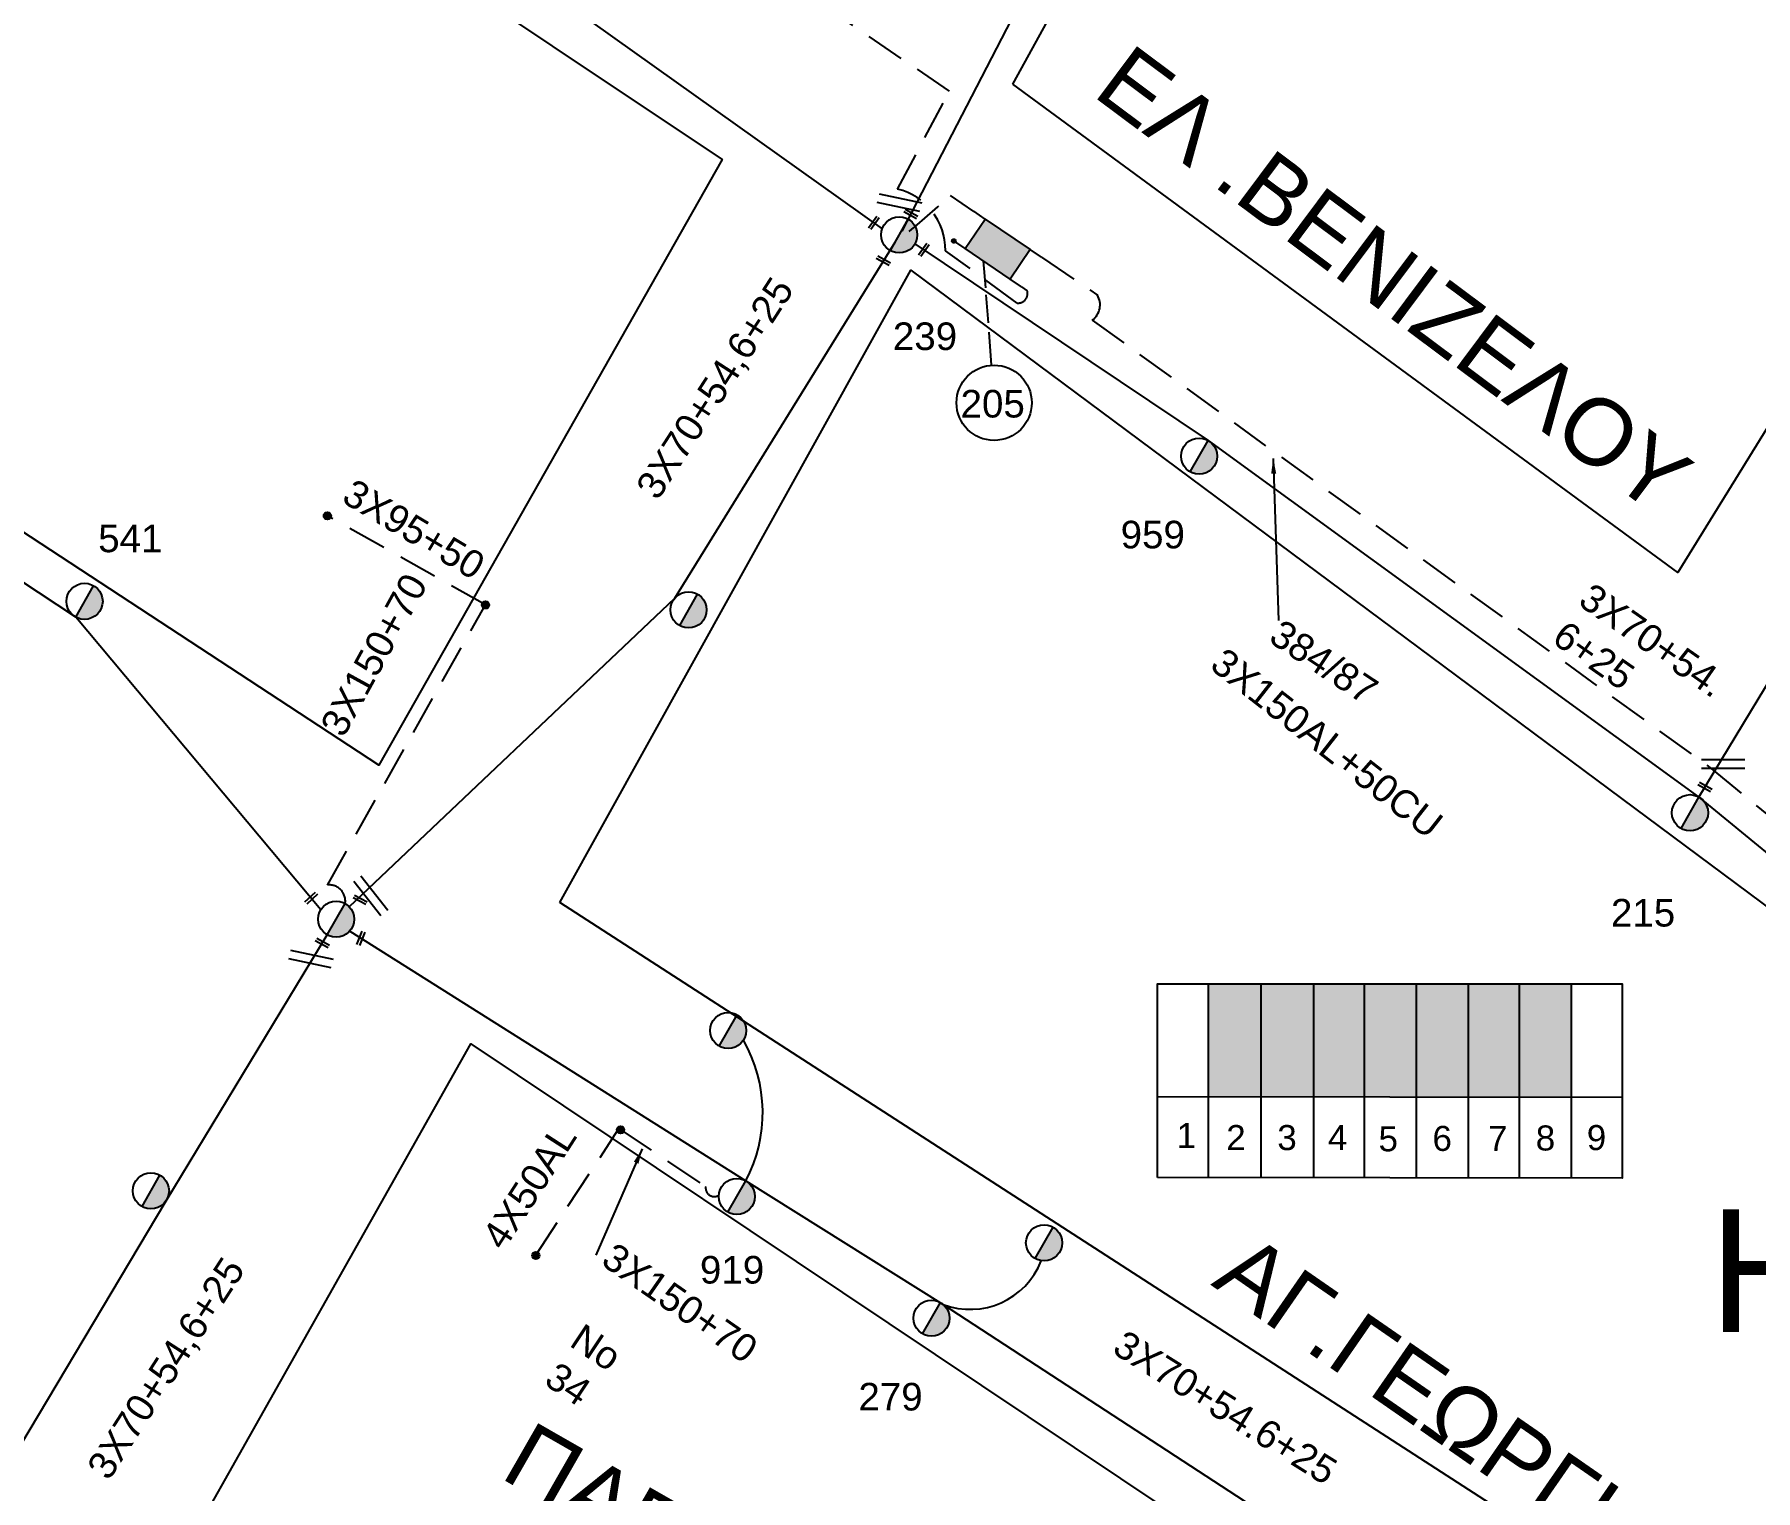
# Model space of a CAD drawing. Header units: millimetres. Extents: x 1421 to 13344, y 800 to 1949.
# Drawn here: x 10900.3 to 11012.7, y 1473.6 to 1568.7 of the extents above; entities that cross this region are included whole.
import ezdxf

# ---------------------------------------------------------------- set-up
doc = ezdxf.new("R2010")
doc.units = ezdxf.units.MM
doc.linetypes.add('DASHED', pattern=[19.05, 12.7, -6.35])
for name, color, linetype in [('Link Box 4 Διευθύνσεων', 7, 'Continuous'), ('Pillar OTE', 7, 'Continuous'), ('Άγνωστα', 7, 'Continuous'), ('Επιγραφές - Σχήματα', 7, 'Continuous'), ('Καλωδια ΧΤ  3X95+50', 7, 'Continuous'), ('Καλώδια ΧΤ   3x150+50CU', 7, 'DASHED'), ('Καλώδια ΧΤ   3x150+70AL', 7, 'DASHED'), ('Καλώδια ΧΤ   3x150AL+50CU', 7, 'DASHED'), ('Μηχανική τομή', 7, 'Continuous'), ('Στύλος ΦΜ', 7, 'Continuous'), ('Στύλος ΦΜ @ 1', 7, 'Continuous'), ('Συνδέσεις', 7, 'Continuous'), ('Συνεστραμμένα ΧΤ   3x70+54.6+25 AL', 7, 'SYN_LINE'), ('Τομή', 7, 'Continuous'), ('Υπόβαθρο ΔΕΗ', 7, 'Continuous'), ('Υπόγεια καλώδια Παροχών ΧΤ   4x50AL', 7, 'DASHED')]:
    doc.layers.add(name, color=color, linetype=linetype)
doc.styles.add('arial', font='ARIAL.TTF')
doc.styles.get("Standard").update_dxf_attribs({"font": 'ARIAL.TTF'})
doc.linetypes.add('SYN_LINE', pattern='A,0.5,-0.0001,["/\\/\\/\\/",Standard,S=0.1,R=0,X=0,Y=-0.05],-0.25', length=0.7501)
doc.dimstyles.new('ISO-25', dxfattribs={"dimtxt": 2.5, "dimasz": 2.5, "dimexe": 1.25, "dimexo": 0.625, "dimtad": 1, "dimtxsty": 'Standard', "dimcen": 2.5, "dimadec": 0, "dimazin": 0, "dimtfac": 1, "dimtmove": 0, "dimatfit": 3, "dimfxl": 1, "dimarcsym": 0})

# ---------------------------------------------------------------- blocks, each defined once
blk = doc.blocks.new('ΥΠΑΡΧΩΝ ΤΣΙΜΕΝΤΕΝΙΟΣ ΣΤΥΛΟΣ')
at = {"layer": 'Στύλος ΦΜ'}
blk.add_hatch(color=7, dxfattribs=at).paths.add_polyline_path([(-1.29, -2.28, 0.574793), (2.62, 0, 0.268822), (1.3, 2.27)])
at = {"layer": 'Στύλος ΦΜ', "color": 7}
blk.add_line((-1.29, -2.28), (1.3, 2.27), dxfattribs=at)
blk.add_circle((0, 0), 2.62, dxfattribs=at)
at = {"layer": 'Στύλος ΦΜ', "flags": 4}
for tag, p in [('ΑΡΙΘΜΟΣ', (-4.68, 8.05)), ('ΤΥΠΟΣ', (-4.91, 3.03))]:
    blk.add_attdef(tag, p, '', height=4, dxfattribs=at)
blk = doc.blocks.new('ΜΗΧΑΝΙΚΗ ΤΟΜΗ')
at = {"layer": 'Μηχανική τομή', "ltscale": 40}
for p, q in [((-1.89, 0.78), (1.89, 0.78)), ((1.89, 0), (-1.89, 0))]:
    blk.add_line(p, q, dxfattribs=at)
blk = doc.blocks.new('ΤΟΜΗ')
at = {"layer": 'Τομή', "ltscale": 40}
for p, q in [((-5.68, 0), (5.68, 0)), ((5.68, -2.33), (-5.68, -2.33))]:
    blk.add_line(p, q, dxfattribs=at)
blk = doc.blocks.new('_ΣΥΝΔΕΣΗ')
at = {"layer": 'Συνδέσεις', "linetype": 'SYN_LINE', "ltscale": 40}
blk.add_hatch(color=256, dxfattribs=at).paths.add_polyline_path([(0.5, -0.01, 1), (-0.5, -0.01, 1)])
at = {"layer": 'Συνδέσεις'}
blk.add_circle((0, -0.01), 0.5, dxfattribs=at)
blk = doc.blocks.new('LINK BOX 4 ΑΝΑΧΩΡΗΣΕΩΝ')
at = {"layer": 'Link Box 4 Διευθύνσεων', "ltscale": 40}
blk.add_hatch(color=256, dxfattribs=at).paths.add_polyline_path([(-3.54, 0), (-3.54, -4.67), (3.54, -4.67), (3.54, 0)])
for p, q in [((-3.54, 0), (-5.33, 0)), ((5.33, 0), (3.54, 0)), ((-3.54, -4.67), (-5.33, -4.67)), ((5.33, -4.67), (3.54, -4.67))]:
    blk.add_line(p, q, dxfattribs=at)
blk.add_lwpolyline([(-3.54, -4.67), (-3.54, 0), (3.54, 0), (3.54, -4.67)], close=True, dxfattribs=at)

msp = doc.modelspace()

# ---------------------------------------------------------------- hatches: boundary and pattern name
at = {"layer": 'Καλώδια ΧΤ   3x150AL+50CU', "linetype": 'DASHED', "ltscale": 0.2}
h = msp.add_hatch(color=85, dxfattribs=at)
h.dxf.hatch_style = 1
h.paths.add_polyline_path([(10980.40596, 1506.71235), (10976.96609, 1506.71256), (10976.96563, 1499.35197), (10980.4055, 1499.34863)])
h = msp.add_hatch(color=151, dxfattribs=at)
h.dxf.hatch_style = 1
h.paths.add_polyline_path([(10983.84553, 1506.71213), (10980.40596, 1506.71235), (10980.4055, 1499.34863), (10983.84507, 1499.34529)])
h = msp.add_hatch(color=62, dxfattribs=at)
h.dxf.hatch_style = 1
h.paths.add_polyline_path([(10987.14309, 1506.71193), (10983.84553, 1506.71213), (10983.84507, 1499.34529), (10987.14263, 1499.34209)])
h = msp.add_hatch(color=1, dxfattribs=at)
h.dxf.hatch_style = 1
h.paths.add_polyline_path([(10990.52908, 1506.71172), (10987.14309, 1506.71193), (10987.14263, 1499.34209), (10990.52862, 1499.3388)])
h = msp.add_hatch(color=27, dxfattribs=at)
h.dxf.hatch_style = 1
h.paths.add_polyline_path([(10993.92573, 1506.7115), (10990.52908, 1506.71172), (10990.52862, 1499.3388), (10993.92527, 1499.3355)])
h = msp.add_hatch(color=5, dxfattribs=at)
h.dxf.hatch_style = 1
h.paths.add_polyline_path([(10997.26278, 1506.71129), (10993.92573, 1506.7115), (10993.92527, 1499.3355), (10997.26231, 1499.33226)])
h = msp.add_hatch(color=133, dxfattribs=at)
h.dxf.hatch_style = 1
h.paths.add_polyline_path([(11000.65115, 1506.71108), (10997.26278, 1506.71129), (10997.26231, 1499.33226), (11000.65069, 1499.32897)])

# ---------------------------------------------------------------- linework, layer by layer
at = {"layer": 'Pillar OTE', "ltscale": 40}
for points in [[(10973.63738, 1494.07248), (10973.63818, 1506.71277), (11003.97125, 1506.71087), (11003.97046, 1494.04312), (10973.63738, 1494.07341)], [(10976.96529, 1494.07009), (10976.96609, 1506.71256)], [(10980.40517, 1494.06666), (10980.40596, 1506.71235)], [(10983.84474, 1494.06322), (10983.84553, 1506.71213)], [(10987.14229, 1494.05993), (10987.14309, 1506.71193)], [(10990.52829, 1494.05655), (10990.52908, 1506.71172)], [(10993.92494, 1494.05315), (10993.92573, 1506.7115)], [(10997.26198, 1494.04982), (10997.26278, 1506.71129)], [(11000.65036, 1494.04644), (11000.65115, 1506.71108)], [(10973.63772, 1499.35521), (11003.97079, 1499.32575)]]:
    msp.add_lwpolyline(points, dxfattribs=at)
at = {"layer": 'Καλωδια ΧΤ  3X95+50', "color": 27, "linetype": 'DASHED', "ltscale": 0.2}
msp.add_lwpolyline([(10929.77064, 1531.45282), (10929.77064, 1531.45282), (10919.45251, 1537.26977)], dxfattribs=at)
at = {"layer": 'Καλώδια ΧΤ   3x150+50CU', "color": 1, "linetype": 'DASHED', "ltscale": 0.2}
msp.add_lwpolyline([(10961.6524, 1557.14212), (10960.12162, 1558.18047, -0.008143472), (10957.43424, 1555.82483)], format="xyb", dxfattribs=at)
at = {"layer": 'Καλώδια ΧΤ   3x150+70AL', "color": 1, "linetype": 'DASHED', "ltscale": 0.2}
msp.add_lwpolyline([(10964.75185, 1552.21944), (10965.13509, 1551.95948, -0.525317626), (10964.47361, 1551.15367), (10959.79353, 1554.57391, 0.349214175), (10956.67289, 1558.59479), (10956.67289, 1558.59479), (10960.06533, 1564.9911), (10938.79892, 1579.39818)], format="xyb", dxfattribs=at)
at = {"layer": 'Καλώδια ΧΤ   3x150+70AL', "color": 27, "linetype": 'DASHED', "ltscale": 0.2}
msp.add_lwpolyline([(10920.61506, 1511.96043, 0.491533675), (10919.46158, 1513.16657), (10929.77064, 1531.45282)], format="xyb", dxfattribs=at)
at = {"layer": 'Καλώδια ΧΤ   3x150+70AL', "color": 5, "linetype": 'DASHED', "ltscale": 0.2}
msp.add_lwpolyline([(10938.48629, 1497.26824), (10944.14817, 1493.48044, 0.641161224), (10944.99913, 1492.9177)], format="xyb", dxfattribs=at)
at = {"layer": 'Καλώδια ΧΤ   3x150AL+50CU', "color": 27, "linetype": 'DASHED', "ltscale": 0.2}
msp.add_lwpolyline([(10966.06205, 1554.15101), (10969.71358, 1551.67413, -0.384314777), (10969.3781, 1550.03866), (11009.77204, 1520.77781), (11027.18702, 1506.47874, -0.254596742), (11029.82224, 1505.04852), (11049.2677, 1490.59175, -0.722473908), (11051.53509, 1484.366), (11049.28299, 1480.64579)], format="xyb", dxfattribs=at)
at = {"layer": 'Συνεστραμμένα ΧΤ   3x70+54.6+25 AL', "color": 62, "ltscale": 20}
msp.add_lwpolyline([(11095.11012, 1722.5884), (11072.14918, 1740.43642), (11046.25802, 1704.33179), (11033.0355, 1684.79097), (11014.84449, 1657.23377), (10994.96206, 1625.49473), (10983.91726, 1606.71753), (10972.89564, 1586.70801), (10956.94922, 1555.8397)], dxfattribs=at)
at = {"layer": 'Συνεστραμμένα ΧΤ   3x70+54.6+25 AL', "color": 1, "ltscale": 20}
msp.add_lwpolyline([(10877.51087, 1607.90994), (10911.59907, 1586.21532), (10929.9064, 1574.36562), (10955.66818, 1555.99226)], dxfattribs=at)
at = {"layer": 'Συνεστραμμένα ΧΤ   3x70+54.6+25 AL', "color": 133, "ltscale": 20}
msp.add_lwpolyline([(11008.97592, 1518.90916), (11030.69983, 1554.81002), (11043.38406, 1575.24319), (11052.82638, 1589.53817)], dxfattribs=at)
at = {"layer": 'Συνεστραμμένα ΧΤ   3x70+54.6+25 AL', "color": 27, "linetype": 'SYN_LINE', "ltscale": 20}
msp.add_lwpolyline([(10919.02831, 1511.55883), (10903.0279, 1530.66069), (10886.14511, 1541.79031), (10868.50444, 1553.23239), (10852.85975, 1565.72701), (10834.9598, 1583.72383)], dxfattribs=at)
at = {"layer": 'Συνεστραμμένα ΧΤ   3x70+54.6+25 AL', "color": 151, "linetype": 'SYN_LINE', "ltscale": 20}
for points in [[(10920.8849, 1511.74813), (10942.1302, 1531.88607), (10956.50855, 1555.12198)], [(10957.79944, 1555.01358), (10976.9337, 1542.18459), (11008.97592, 1518.90916), (11027.25024, 1503.9045), (11048.5484, 1488.07033)]]:
    msp.add_lwpolyline(points, dxfattribs=at)
at = {"layer": 'Συνεστραμμένα ΧΤ   3x70+54.6+25 AL', "color": 6, "linetype": 'SYN_LINE', "ltscale": 20}
msp.add_lwpolyline([(10852.53028, 1368.97313), (10854.20202, 1397.67332), (10871.97915, 1427.68665), (10883.32849, 1445.13623), (10896.43984, 1471.62076), (10908.9233, 1492.56223), (10919.44847, 1509.91407)], dxfattribs=at)
at = {"layer": 'Συνεστραμμένα ΧΤ   3x70+54.6+25 AL', "color": 5, "linetype": 'SYN_LINE', "ltscale": 20}
msp.add_lwpolyline([(10920.9188, 1510.16635), (10946.75974, 1493.85967), (10959.6396, 1485.79537), (10979.28825, 1472.97817), (11004.07383, 1455.65657), (11022.42542, 1442.61344)], dxfattribs=at)
at = {"layer": 'Συνεστραμμένα ΧΤ   3x70+54.6+25 AL', "color": 5, "linetype": 'SYN_LINE', "ltscale": 8}
for centre, radius, start, end in [((10938.40185, 1498.30996), 9.46887, 331.9662432, 29.9401545), ((10961.40461, 1490.45497), 4.98269, 249.2537309, 338.7126283)]:
    msp.add_arc(centre, radius, start, end, dxfattribs=at)
at = {"layer": 'Υπόβαθρο ΔΕΗ'}
for points in [[(10964.18706, 1565.43635), (10996.02015, 1623.32417), (11044.79638, 1593.81076), (11007.59808, 1533.57109), (10964.18706, 1565.43635)], [(10855.28828, 1565.24333), (10878.68534, 1604.9358), (10945.21122, 1560.53266), (10922.81145, 1520.99185), (10855.28828, 1565.24333)], [(10962.26235, 1553.90809), (10962.39778, 1552.13911)], [(10934.62227, 1512.01638), (10957.53517, 1553.3001), (11046.98821, 1486.78655), (11026.05375, 1452.94376), (10934.62227, 1512.01638)], [(10962.4324, 1551.68695), (10962.57271, 1549.8543)], [(10962.61849, 1549.25628), (10962.78402, 1547.09424)], [(10909.16849, 1467.94823), (10928.80761, 1502.79368), (11019.7417, 1441.95874), (11003.86777, 1416.03904), (10909.16849, 1467.94823)]]:
    msp.add_lwpolyline(points, dxfattribs=at)
msp.add_circle((10962.97141, 1544.64662), 2.45478, dxfattribs=at)
at = {"layer": 'Υπόγεια καλώδια Παροχών ΧΤ   4x50AL', "color": 5, "ltscale": 0.2}
msp.add_lwpolyline([(10933.06701, 1489.00976), (10938.48629, 1497.26824)], dxfattribs=at)

# ---------------------------------------------------------------- block references
at = {"layer": 'Link Box 4 Διευθύνσεων', "xscale": 0.500000000000005, "yscale": 0.500000000000005, "zscale": 0.500000000000005, "rotation": 325.8505065142424}
msp.add_blockref('LINK BOX 4 ΑΝΑΧΩΡΗΣΕΩΝ', (10963.85723, 1555.64656), dxfattribs=at)
at = {"layer": 'Μηχανική τομή'}
for p, xscale, yscale, zscale, rotation in [((10957.49009, 1556.88669), 0.2500000000002005, 0.2500000000002005, 0.2500000000002005, 331.5446991727721), ((10955.1971, 1556.33782), 0.249999999999919, 0.249999999999919, 0.249999999999919, 54.49615168295795), ((10958.45771, 1554.57222), 0.249999999999919, 0.249999999999919, 0.249999999999919, 54.49615168295795), ((10955.69786, 1553.84117), 0.2500000000002005, 0.2500000000002005, 0.2500000000002005, 331.5446991727721), ((11009.32234, 1519.48166), 0.2500000000002005, 0.2500000000002005, 0.2500000000002005, 331.5446991727721), ((10918.45545, 1512.24273), 0.2500000000002005, 0.2500000000002005, 0.2500000000002005, 42.55848209433295), ((10921.54902, 1512.11505), 0.2500000000002005, 0.2500000000002005, 0.2500000000002005, 331.5446991727721), ((10921.73319, 1509.65244), 0.249999999999919, 0.249999999999919, 0.249999999999919, 68.45138536945211), ((10919.08272, 1509.30173), 0.2500000000002005, 0.2500000000002005, 0.2500000000002005, 331.5446991727721)]:
    msp.add_blockref('ΜΗΧΑΝΙΚΗ ΤΟΜΗ', p, dxfattribs=dict(at, xscale=xscale, yscale=yscale, zscale=zscale, rotation=rotation))
at = {"layer": 'Στύλος ΦΜ @ 1', "ltscale": 40}
ref = msp.add_blockref('ΥΠΑΡΧΩΝ ΤΣΙΜΕΝΤΕΝΙΟΣ ΣΤΥΛΟΣ', (10956.77976, 1555.60298), dxfattribs=dict(at, xscale=0.4499999999998181, yscale=0.4499999999998181, zscale=0.4499999999998181))
ref.add_attrib('ΤΥΠΟΣ', '239', (10956.36122, 1548.08906), dxfattribs={"layer": 'Στύλος ΦΜ', "height": 1.8, "flags": 4})
ref = msp.add_blockref('ΥΠΑΡΧΩΝ ΤΣΙΜΕΝΤΕΝΙΟΣ ΣΤΥΛΟΣ', (10976.34814, 1541.1627), dxfattribs=dict(at, xscale=0.4499999999998181, yscale=0.4499999999998181, zscale=0.4499999999998181))
ref.add_attrib('ΤΥΠΟΣ', '959', (10971.22861, 1535.14369), dxfattribs={"layer": 'Στύλος ΦΜ', "height": 1.8, "flags": 4})
ref = msp.add_blockref('ΥΠΑΡΧΩΝ ΤΣΙΜΕΝΤΕΝΙΟΣ ΣΤΥΛΟΣ', (10903.60893, 1531.68516), dxfattribs=dict(at, xscale=0.4499999999998181, yscale=0.4499999999998181, zscale=0.4499999999998181))
ref.add_attrib('ΤΥΠΟΣ', '541', (10904.49442, 1534.89191), dxfattribs={"layer": 'Στύλος ΦΜ', "height": 1.8, "flags": 4})
at = {"layer": 'Στύλος ΦΜ @ 1', "ltscale": 40, "xscale": 0.4499999999998181, "yscale": 0.4499999999998181, "zscale": 0.4499999999998181}
for p in [(10943.029, 1531.12496), (10920.0295, 1510.93854), (10945.6145, 1503.66981), (10907.93979, 1493.21019), (10966.229, 1489.8097)]:
    msp.add_blockref('ΥΠΑΡΧΩΝ ΤΣΙΜΕΝΤΕΝΙΟΣ ΣΤΥΛΟΣ', p, dxfattribs=at)
at = {"layer": 'Στύλος ΦΜ @ 1', "ltscale": 40}
ref = msp.add_blockref('ΥΠΑΡΧΩΝ ΤΣΙΜΕΝΤΕΝΙΟΣ ΣΤΥΛΟΣ', (11008.39036, 1517.88727), dxfattribs=dict(at, xscale=0.4499999999998181, yscale=0.4499999999998181, zscale=0.4499999999998181))
ref.add_attrib('ΤΥΠΟΣ', '215', (11003.22756, 1510.45855), dxfattribs={"layer": 'Στύλος ΦΜ', "height": 1.8, "flags": 4})
ref = msp.add_blockref('ΥΠΑΡΧΩΝ ΤΣΙΜΕΝΤΕΝΙΟΣ ΣΤΥΛΟΣ', (10946.17418, 1492.83778), dxfattribs=dict(at, xscale=0.4499999999998181, yscale=0.4499999999998181, zscale=0.4499999999998181))
ref.add_attrib('ΤΥΠΟΣ', '919', (10943.76955, 1487.15393), dxfattribs={"layer": 'Στύλος ΦΜ', "height": 1.8, "flags": 4})
ref = msp.add_blockref('ΥΠΑΡΧΩΝ ΤΣΙΜΕΝΤΕΝΙΟΣ ΣΤΥΛΟΣ', (10958.88138, 1484.89412), dxfattribs=dict(at, xscale=0.4499999999998181, yscale=0.4499999999998181, zscale=0.4499999999998181))
ref.add_attrib('ΤΥΠΟΣ', '279', (10954.11256, 1478.8698), dxfattribs={"layer": 'Στύλος ΦΜ', "height": 1.8, "flags": 4})
at = {"layer": 'Συνδέσεις'}
for p, xscale, yscale, zscale in [((10960.3422, 1555.21055), 0.25, 0.25, 0.25), ((10919.45251, 1537.26977), 0.4777242751394019, 0.4777242751394019, 0.4777242751394019), ((10929.77064, 1531.45282), 0.4777242751394019, 0.4777242751394019, 0.4777242751394019), ((10938.59147, 1497.19788), 0.4777242751394019, 0.4777242751394019, 0.4777242751394019), ((10933.05627, 1488.99339), 0.4777242751394019, 0.4777242751394019, 0.4777242751394019)]:
    msp.add_blockref('_ΣΥΝΔΕΣΗ', p, dxfattribs=dict(at, xscale=xscale, yscale=yscale, zscale=zscale))
at = {"layer": 'Τομή'}
for p, xscale, yscale, zscale, rotation in [((10956.85482, 1557.98764), 0.25, 0.25, 0.25, 347.9267687945376), ((10922.52117, 1512.64352), 0.2499999999999669, 0.2499999999999669, 0.2499999999999669, 308.1680509152084), ((10918.44457, 1508.62783), 0.25, 0.25, 0.25, 347.9267687945376)]:
    msp.add_blockref('ΤΟΜΗ', p, dxfattribs=dict(at, xscale=xscale, yscale=yscale, zscale=zscale, rotation=rotation))
at = {"layer": 'Τομή', "xscale": 0.25, "yscale": 0.25, "zscale": 0.25}
msp.add_blockref('ΤΟΜΗ', (11010.55918, 1521.36037), dxfattribs=at)

# ---------------------------------------------------------------- texts
at = {"ltscale": 40, "char_height": 4, "width": 64.8866414, "attachment_point": 1, "style": 'arial'}
for s, insert, rotation in [('{\\H1.083x;EΛ .BENIZEΛOY}', (10971.8975, 1568.21324), 323.2630916), ('{\\H1.083x;AΓ.ΓEΩPΓIOY}', (10979.53285, 1490.64912), 325.2743901), ('{\\H1.083x;ΠΑΠΑΝΑΣΤΑΣΙΟΥ}', (10932.78201, 1478.28225), 330.1881917)]:
    msp.add_mtext(s, dxfattribs=dict(at, insert=insert, rotation=rotation))
at = {"ltscale": 30, "char_height": 1.63441, "width": 11.2572904, "attachment_point": 1}
for s, insert in [('1', (10974.88355, 1497.63381)), ('2', (10978.12201, 1497.50034)), ('3', (10981.4526, 1497.50034)), ('4', (10984.75611, 1497.50034)), ('6', (10991.57974, 1497.44623)), ('7', (10995.20819, 1497.44623)), ('8', (10998.32215, 1497.47329)), ('9', (11001.65273, 1497.50034)), ('5', (10988.05961, 1497.41917))]:
    msp.add_mtext(s, dxfattribs=dict(at, insert=insert))
at = {"layer": 'Άγνωστα', "color": 7, "char_height": 1.8, "attachment_point": 1}
for s, insert, rotation in [('3X70+54,6+25', (10939.50008, 1539.17967), 57.1017334), ('3X95+50', (10921.21804, 1539.7671), 329.1567145), ('384/87', (10981.79031, 1530.59899), 326.4774303), ('3X150+70', (10938.25237, 1489.92597), 325.1800756), ('3X70+54,6+25', (10903.67182, 1475.19962), 57.1017334), ('3X70+54.6+25', (10971.54534, 1484.20081), 328.042606)]:
    msp.add_mtext_dynamic_manual_height_columns(s, width=1.8, gutter_width=12.5, heights=[0.04535], dxfattribs=dict(at, insert=insert, rotation=rotation))
at = {"layer": 'Άγνωστα', "color": 7}
note = msp.add_mtext_dynamic_manual_height_columns('3X70+54.\\P', width=1.8, gutter_width=8.79167, heights=[0.04535, 0], dxfattribs=dict(at, insert=(10993.34086, 1539.0376), char_height=1.8, attachment_point=1, rotation=325.1238696))
for column, words in zip(note.columns.linked_columns, ['6+25']):
    column.text = words
note = msp.add_mtext_dynamic_manual_height_columns('Nο ', width=1.8, gutter_width=1.65402, heights=[0.04535, 0], dxfattribs=dict(at, insert=(10933.28063, 1486.53584), char_height=1.8, attachment_point=1, rotation=326.4774303))
for column, words in zip(note.columns.linked_columns, ['34']):
    column.text = words
at = {"layer": 'Επιγραφές - Σχήματα', "color": 7, "insert": (10962.8781, 1544.57178), "char_height": 1.8, "width": 5.4525579, "attachment_point": 5, "rotation": 359.9962114}
msp.add_mtext('205', dxfattribs=at)
at = {"layer": 'Καλώδια ΧΤ   3x150+70AL', "color": 7, "insert": (10918.91956, 1523.58192), "char_height": 1.8, "attachment_point": 1, "rotation": 61.2049895}
msp.add_mtext_dynamic_manual_height_columns('3X150+70', width=1.8, gutter_width=12.5, heights=[0.04535], dxfattribs=at)
at = {"layer": 'Καλώδια ΧΤ   3x150AL+50CU', "color": 7, "insert": (10978.07418, 1528.76671), "char_height": 1.8, "attachment_point": 1, "rotation": 321.9246009}
msp.add_mtext_dynamic_manual_height_columns('3X150AL+50CU', width=1.8, gutter_width=12.5, heights=[0.04535], dxfattribs=at)
at = {"layer": 'Υπόβαθρο ΔΕΗ', "insert": (11009.63176, 1492.00044), "char_height": 8, "attachment_point": 1}
msp.add_mtext_dynamic_manual_height_columns('H-156', width=84.657329, gutter_width=12.5, heights=[0], dxfattribs=at)
at = {"layer": 'Υπόγεια καλώδια Παροχών ΧΤ   4x50AL', "color": 7, "insert": (10929.44041, 1490.2134), "char_height": 1.8, "attachment_point": 1, "rotation": 57.1835296}
msp.add_mtext_dynamic_manual_height_columns('4X50AL', width=1.8, gutter_width=12.5, heights=[0.04535], dxfattribs=at)

# ---------------------------------------------------------------- leaders
at = {"layer": 'Επιγραφές - Σχήματα', "ltscale": 40}
for points in [[(10981.18599, 1541.0165), (10981.52297, 1530.42987)], [(10940.0085, 1495.95756), (10936.97569, 1489.00338)]]:
    msp.add_leader(points, dimstyle='ISO-25', override={"dimasz": 1, "dimtad": 0}, dxfattribs=at)

doc.saveas('drawing.dxf')
